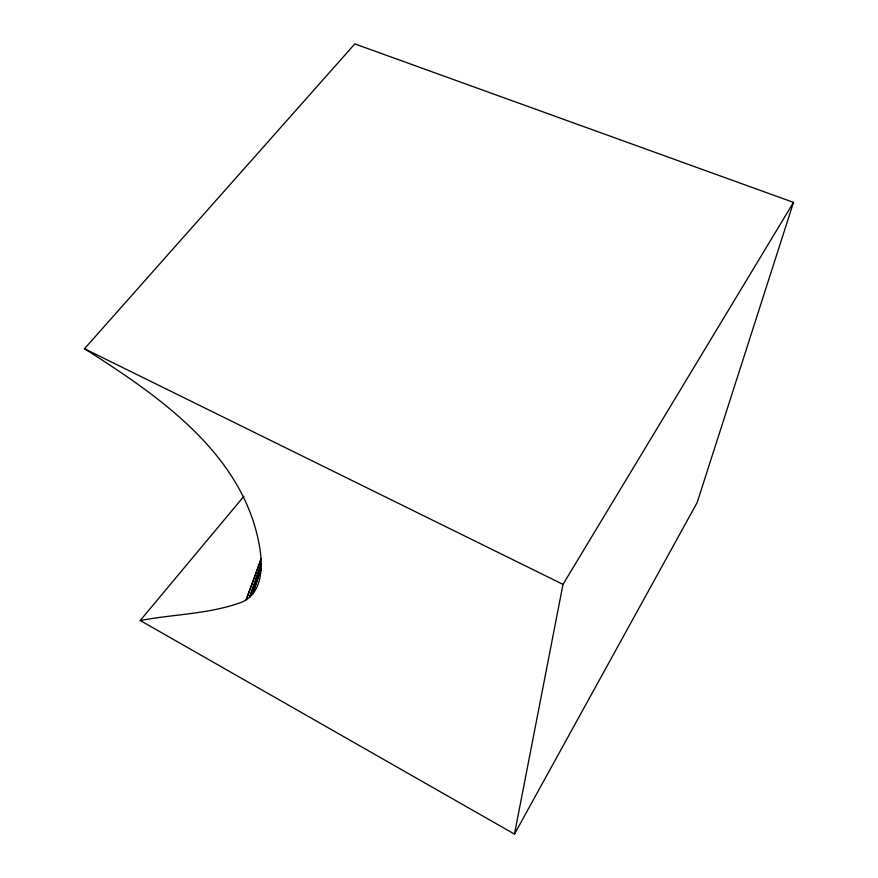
<?xml version="1.0" encoding="UTF-8"?>
<svg xmlns="http://www.w3.org/2000/svg" width="878" height="878" viewBox="0 0 878 878"><rect width="100%" height="100%" fill="white"/><g stroke="black" fill="none" stroke-linecap="round" stroke-linejoin="round"><path stroke-width="1.32" d="M140.228 620.505L514.475 834.1L562.996 584.386L793.503 202.39L354.833 43.9L84.497 348.731C159.302 396.285 245.368 455.013 260.064 549.639C262.807 568.055 261.874 593.1 242.262 601.979C209.721 614.183 174.107 614.084 140.228 620.505L243.908 496.268M793.503 202.39L697.143 502.578L514.475 834.1M261.128 568.56L252.458 594.417L261.238 568.516M261.271 563.786L249.582 597.281L261.381 563.698M261.172 558.759L246.202 599.784L261.271 558.606M84.497 348.731L562.996 584.386"/></g></svg>
